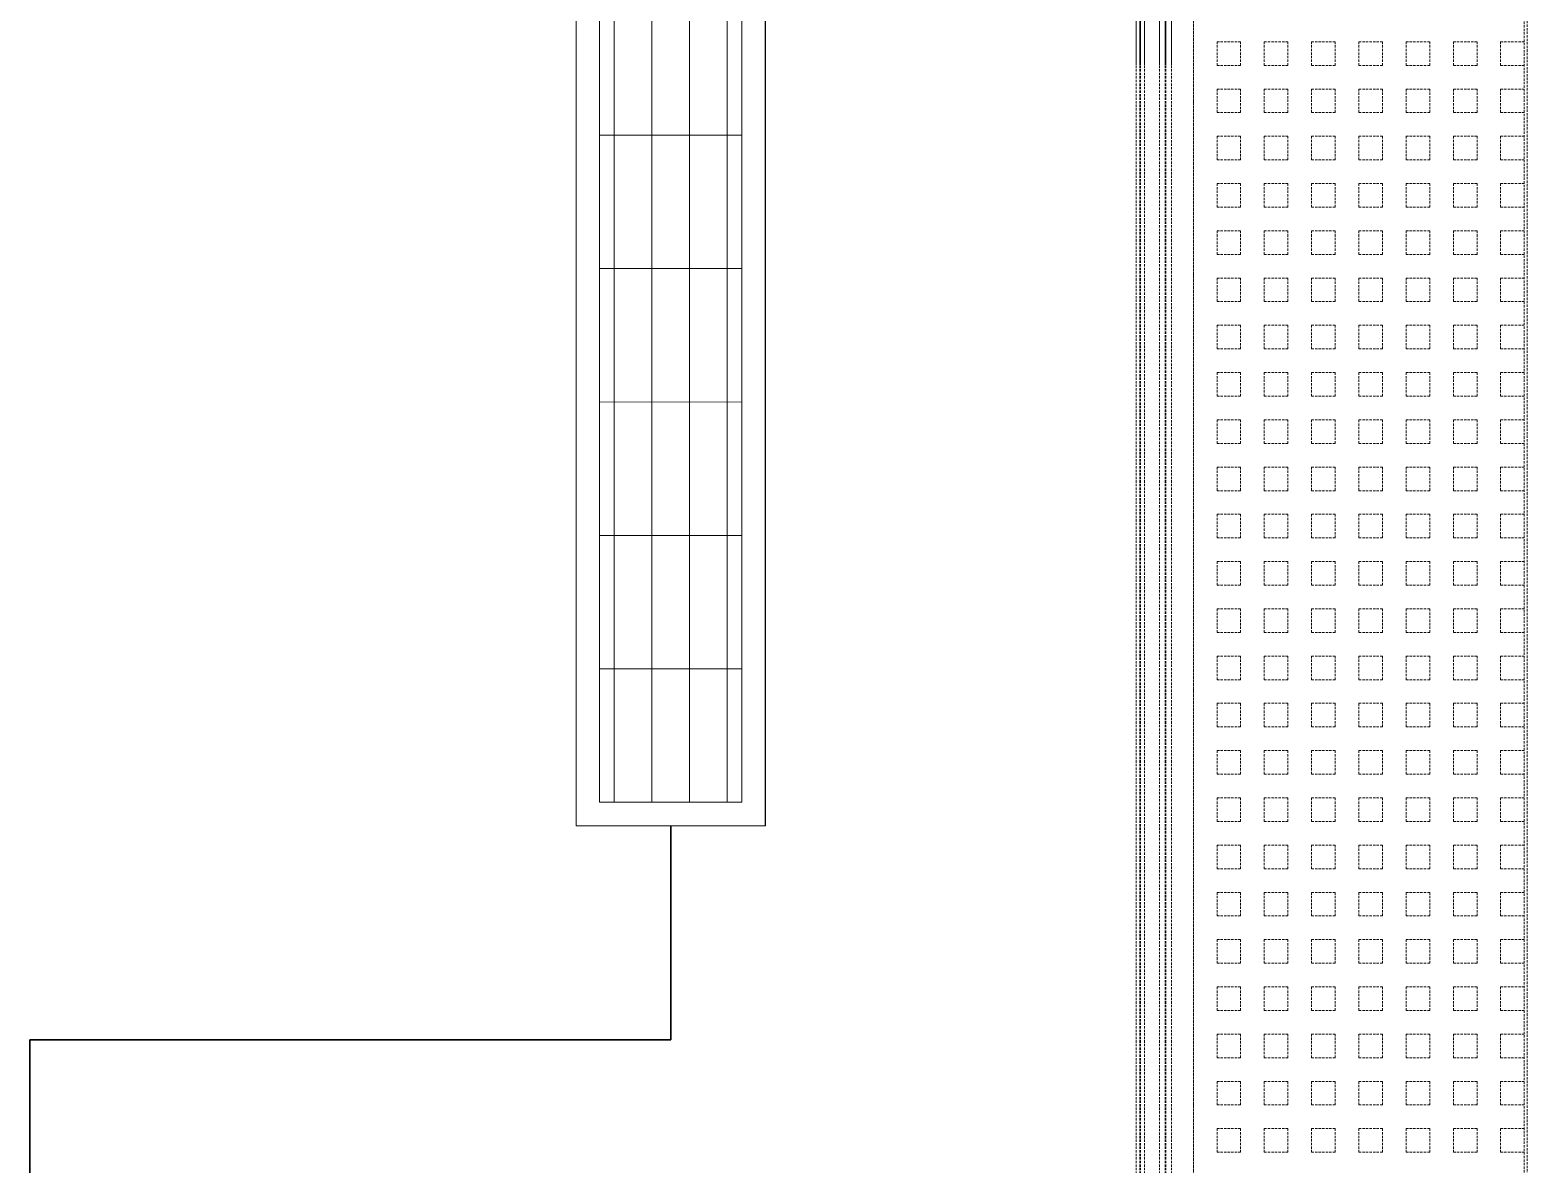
# Model space of a CAD drawing. Extents: x -1457 to 23780, y -2071 to 4205.
# Drawn here: x 4664.4 to 4822.8, y 428.8 to 548.8 of the extents above; entities that cross this region are included whole.
import ezdxf

# ---------------------------------------------------------------- set-up
doc = ezdxf.new("R2010")
doc.units = 0
doc.header["$MEASUREMENT"] = 0
doc.linetypes.add('HIDDEN', pattern=[0.375, 0.25, -0.125])
doc.layers.get('0').update_dxf_attribs({"color": 9, "lineweight": 9})
for name, color, linetype, lineweight in [('15', 9, 'Continuous', 9), ('E-KABLO', 7, 'Continuous', 30), ('M-TEFRIS2-015', 129, 'Continuous', 9), ('T-KONVEKTOR', 220, 'Continuous', 9)]:
    doc.layers.add(name, color=color, linetype=linetype, lineweight=lineweight)

# ---------------------------------------------------------------- blocks, each defined once
blk = doc.blocks.new('*U227')
at = {"layer": '15'}
for p, q in [((-1.47, -18.95), (-72.96, -18.95)), ((-1.47, -19.35), (-72.96, -19.35)), ((-1.47, -19.42), (-72.96, -19.42)), ((-1.47, -19.82), (-72.96, -19.82)), ((-1.47, -21.42), (-72.96, -21.42)), ((-1.47, -22.02), (-72.96, -22.02)), ((-1.47, -22.1), (-72.96, -22.1)), ((-1.47, -22.7), (-72.96, -22.7))]:
    blk.add_line(p, q, dxfattribs=at)
blk = doc.blocks.new('A$C4B7F52E3')
for p, q in [((250, 89.48), (0, 89.47)), ((250, 89.47), (0, 89.48)), ((0, 89.48), (0, 69.47)), ((250, 69.47), (250, 89.47)), ((0, 69.47), (250, 69.47))]:
    blk.add_line(p, q)
at = {"color": 252, "linetype": 'Continuous'}
for p, q in [((16.61, 71.95), (16.6, 86.99)), ((30.73, 71.95), (30.72, 86.99)), ((44.85, 71.95), (44.84, 86.99)), ((58.96, 71.95), (58.96, 86.99)), ((73.08, 71.95), (73.08, 86.99)), ((87.2, 71.95), (87.2, 86.99)), ((101.32, 71.95), (101.32, 86.99)), ((115.44, 71.95), (115.44, 86.99)), ((129.56, 71.95), (129.56, 86.99)), ((143.68, 71.95), (143.68, 86.98)), ((157.8, 71.95), (157.8, 86.98)), ((171.92, 71.94), (171.92, 86.98)), ((186.04, 71.94), (186.04, 86.98))]:
    blk.add_line(p, q, dxfattribs=at)
at = {"color": 252}
for p, q in [((191.48, 71.95), (200.19, 86.99)), ((199.29, 85.44), (2.49, 85.42)), ((203.55, 84.5), (203.55, 75.36)), ((207.52, 84.5), (207.52, 75.36)), ((211.5, 84.5), (211.5, 75.36)), ((215.48, 84.5), (215.48, 75.36)), ((219.45, 84.5), (219.45, 75.36)), ((223.43, 84.5), (223.43, 75.36)), ((242.21, 82.69), (197.7, 82.69)), ((242.21, 79.91), (242.21, 82.69)), ((196.99, 81.46), (2.49, 81.45)), ((194.68, 77.48), (2.49, 77.47)), ((227.1, 76.72), (194.25, 76.73)), ((192.38, 73.51), (2.49, 73.49))]:
    blk.add_line(p, q, dxfattribs=at)
blk.add_lwpolyline([(247.51, 86.99), (247.51, 71.95), (2.49, 71.95), (2.49, 86.99)], close=True)
for centre in [(230.28, 76.72), (242.21, 76.72)]:
    blk.add_circle(centre, 3.18, dxfattribs=at)

msp = doc.modelspace()

# ---------------------------------------------------------------- linework, layer by layer
at = {"layer": 'E-KABLO', "color": 6}
for p, q in [((4732.22, 464.54), (4732.22, 441.9)), ((4732.22, 441.9), (4664.44, 441.9)), ((4664.44, 441.9), (4664.44, 377.01))]:
    msp.add_line(p, q, dxfattribs=at)
at = {"layer": 'M-TEFRIS2-015', "linetype": 'HIDDEN', "lineweight": 0}
for p, q in [((4787.5, 320), (4787.5, 2034.62)), ((4787.5, 2034.32), (4787.5, 320)), ((4822.5, 285), (4822.5, 2034.32)), ((4822.79, 284.7), (4822.79, 2034.32)), ((4787.5, 547.5), (4787.5, 547.5)), ((4790, 547.5), (4792.5, 547.5)), ((4790, 545), (4790, 547.5)), ((4792.5, 545), (4792.5, 547.5)), ((4795, 547.5), (4797.5, 547.5)), ((4795, 545), (4795, 547.5)), ((4797.5, 545), (4797.5, 547.5)), ((4800, 547.5), (4802.5, 547.5)), ((4800, 545), (4800, 547.5)), ((4802.5, 545), (4802.5, 547.5)), ((4805, 547.5), (4807.5, 547.5)), ((4805, 545), (4805, 547.5)), ((4807.5, 545), (4807.5, 547.5)), ((4810, 547.5), (4812.5, 547.5)), ((4810, 545), (4810, 547.5)), ((4812.5, 545), (4812.5, 547.5)), ((4815, 547.5), (4817.5, 547.5)), ((4815, 545), (4815, 547.5)), ((4817.5, 545), (4817.5, 547.5)), ((4820, 547.5), (4822.5, 547.5)), ((4820, 545), (4820, 547.5)), ((4781.45, 386.47), (4781.45, 545.04)), ((4781.85, 386.47), (4781.85, 545.04)), ((4781.92, 386.47), (4781.92, 545.04)), ((4782.32, 386.47), (4782.32, 545.04)), ((4783.92, 386.47), (4783.92, 545.04)), ((4784.52, 386.47), (4784.52, 545.04)), ((4784.6, 386.47), (4784.6, 545.04)), ((4785.2, 386.47), (4785.2, 545.04)), ((4787.5, 545), (4787.5, 545)), ((4790, 545), (4792.5, 545)), ((4795, 545), (4797.5, 545)), ((4800, 545), (4802.5, 545)), ((4805, 545), (4807.5, 545)), ((4810, 545), (4812.5, 545)), ((4815, 545), (4817.5, 545)), ((4820, 545), (4822.5, 545)), ((4787.5, 542.5), (4787.5, 542.5)), ((4790, 542.5), (4792.5, 542.5)), ((4790, 540), (4790, 542.5)), ((4792.5, 540), (4792.5, 542.5)), ((4795, 542.5), (4797.5, 542.5)), ((4795, 540), (4795, 542.5)), ((4797.5, 540), (4797.5, 542.5)), ((4800, 542.5), (4802.5, 542.5)), ((4800, 540), (4800, 542.5)), ((4802.5, 540), (4802.5, 542.5)), ((4805, 542.5), (4807.5, 542.5)), ((4805, 540), (4805, 542.5)), ((4807.5, 540), (4807.5, 542.5)), ((4810, 542.5), (4812.5, 542.5)), ((4810, 540), (4810, 542.5)), ((4812.5, 540), (4812.5, 542.5)), ((4815, 542.5), (4817.5, 542.5)), ((4815, 540), (4815, 542.5)), ((4817.5, 540), (4817.5, 542.5)), ((4820, 542.5), (4822.5, 542.5)), ((4820, 540), (4820, 542.5)), ((4787.5, 540), (4787.5, 540)), ((4790, 540), (4792.5, 540)), ((4795, 540), (4797.5, 540)), ((4800, 540), (4802.5, 540)), ((4805, 540), (4807.5, 540)), ((4810, 540), (4812.5, 540)), ((4815, 540), (4817.5, 540)), ((4820, 540), (4822.5, 540)), ((4787.5, 537.5), (4787.5, 537.5)), ((4790, 537.5), (4792.5, 537.5)), ((4790, 535), (4790, 537.5)), ((4792.5, 535), (4792.5, 537.5)), ((4795, 537.5), (4797.5, 537.5)), ((4795, 535), (4795, 537.5)), ((4797.5, 535), (4797.5, 537.5)), ((4800, 537.5), (4802.5, 537.5)), ((4800, 535), (4800, 537.5)), ((4802.5, 535), (4802.5, 537.5)), ((4805, 537.5), (4807.5, 537.5)), ((4805, 535), (4805, 537.5)), ((4807.5, 535), (4807.5, 537.5)), ((4810, 537.5), (4812.5, 537.5)), ((4810, 535), (4810, 537.5)), ((4812.5, 535), (4812.5, 537.5)), ((4815, 537.5), (4817.5, 537.5)), ((4815, 535), (4815, 537.5)), ((4817.5, 535), (4817.5, 537.5)), ((4820, 537.5), (4822.5, 537.5)), ((4820, 535), (4820, 537.5)), ((4787.5, 535), (4787.5, 535)), ((4790, 535), (4792.5, 535)), ((4795, 535), (4797.5, 535)), ((4800, 535), (4802.5, 535)), ((4805, 535), (4807.5, 535)), ((4810, 535), (4812.5, 535)), ((4815, 535), (4817.5, 535)), ((4820, 535), (4822.5, 535)), ((4787.5, 532.5), (4787.5, 532.5)), ((4790, 532.5), (4792.5, 532.5)), ((4790, 530), (4790, 532.5)), ((4792.5, 530), (4792.5, 532.5)), ((4795, 532.5), (4797.5, 532.5)), ((4795, 530), (4795, 532.5)), ((4797.5, 530), (4797.5, 532.5)), ((4800, 532.5), (4802.5, 532.5)), ((4800, 530), (4800, 532.5)), ((4802.5, 530), (4802.5, 532.5)), ((4805, 532.5), (4807.5, 532.5)), ((4805, 530), (4805, 532.5)), ((4807.5, 530), (4807.5, 532.5)), ((4810, 532.5), (4812.5, 532.5)), ((4810, 530), (4810, 532.5)), ((4812.5, 530), (4812.5, 532.5)), ((4815, 532.5), (4817.5, 532.5)), ((4815, 530), (4815, 532.5)), ((4817.5, 530), (4817.5, 532.5)), ((4820, 532.5), (4822.5, 532.5)), ((4820, 530), (4820, 532.5)), ((4787.5, 530), (4787.5, 530)), ((4790, 530), (4792.5, 530)), ((4795, 530), (4797.5, 530)), ((4800, 530), (4802.5, 530)), ((4805, 530), (4807.5, 530)), ((4810, 530), (4812.5, 530)), ((4815, 530), (4817.5, 530)), ((4820, 530), (4822.5, 530)), ((4787.5, 527.5), (4787.5, 527.5)), ((4790, 527.5), (4792.5, 527.5)), ((4790, 525), (4790, 527.5)), ((4792.5, 525), (4792.5, 527.5)), ((4795, 527.5), (4797.5, 527.5)), ((4795, 525), (4795, 527.5)), ((4797.5, 525), (4797.5, 527.5)), ((4800, 527.5), (4802.5, 527.5)), ((4800, 525), (4800, 527.5)), ((4802.5, 525), (4802.5, 527.5)), ((4805, 527.5), (4807.5, 527.5)), ((4805, 525), (4805, 527.5)), ((4807.5, 525), (4807.5, 527.5)), ((4810, 527.5), (4812.5, 527.5)), ((4810, 525), (4810, 527.5)), ((4812.5, 525), (4812.5, 527.5)), ((4815, 527.5), (4817.5, 527.5)), ((4815, 525), (4815, 527.5)), ((4817.5, 525), (4817.5, 527.5)), ((4820, 527.5), (4822.5, 527.5)), ((4820, 525), (4820, 527.5)), ((4787.5, 525), (4787.5, 525)), ((4790, 525), (4792.5, 525)), ((4795, 525), (4797.5, 525)), ((4800, 525), (4802.5, 525)), ((4805, 525), (4807.5, 525)), ((4810, 525), (4812.5, 525)), ((4815, 525), (4817.5, 525)), ((4820, 525), (4822.5, 525)), ((4787.5, 522.5), (4787.5, 522.5)), ((4790, 522.5), (4792.5, 522.5)), ((4790, 520), (4790, 522.5)), ((4792.5, 520), (4792.5, 522.5)), ((4795, 522.5), (4797.5, 522.5)), ((4795, 520), (4795, 522.5)), ((4797.5, 520), (4797.5, 522.5)), ((4800, 522.5), (4802.5, 522.5)), ((4800, 520), (4800, 522.5)), ((4802.5, 520), (4802.5, 522.5)), ((4805, 522.5), (4807.5, 522.5)), ((4805, 520), (4805, 522.5)), ((4807.5, 520), (4807.5, 522.5)), ((4810, 522.5), (4812.5, 522.5)), ((4810, 520), (4810, 522.5)), ((4812.5, 520), (4812.5, 522.5)), ((4815, 522.5), (4817.5, 522.5)), ((4815, 520), (4815, 522.5)), ((4817.5, 520), (4817.5, 522.5)), ((4820, 522.5), (4822.5, 522.5)), ((4820, 520), (4820, 522.5)), ((4787.5, 520), (4787.5, 520)), ((4790, 520), (4792.5, 520)), ((4795, 520), (4797.5, 520)), ((4800, 520), (4802.5, 520)), ((4805, 520), (4807.5, 520)), ((4810, 520), (4812.5, 520)), ((4815, 520), (4817.5, 520)), ((4820, 520), (4822.5, 520)), ((4787.5, 517.5), (4787.5, 517.5)), ((4790, 517.5), (4792.5, 517.5)), ((4790, 515), (4790, 517.5)), ((4792.5, 515), (4792.5, 517.5)), ((4795, 517.5), (4797.5, 517.5)), ((4795, 515), (4795, 517.5)), ((4797.5, 515), (4797.5, 517.5)), ((4800, 517.5), (4802.5, 517.5)), ((4800, 515), (4800, 517.5)), ((4802.5, 515), (4802.5, 517.5)), ((4805, 517.5), (4807.5, 517.5)), ((4805, 515), (4805, 517.5)), ((4807.5, 515), (4807.5, 517.5)), ((4810, 517.5), (4812.5, 517.5)), ((4810, 515), (4810, 517.5)), ((4812.5, 515), (4812.5, 517.5)), ((4815, 517.5), (4817.5, 517.5)), ((4815, 515), (4815, 517.5)), ((4817.5, 515), (4817.5, 517.5)), ((4820, 517.5), (4822.5, 517.5)), ((4820, 515), (4820, 517.5)), ((4787.5, 515), (4787.5, 515)), ((4790, 515), (4792.5, 515)), ((4795, 515), (4797.5, 515)), ((4800, 515), (4802.5, 515)), ((4805, 515), (4807.5, 515)), ((4810, 515), (4812.5, 515)), ((4815, 515), (4817.5, 515)), ((4820, 515), (4822.5, 515)), ((4787.5, 512.5), (4787.5, 512.5)), ((4790, 512.5), (4792.5, 512.5)), ((4790, 510), (4790, 512.5)), ((4792.5, 510), (4792.5, 512.5)), ((4795, 512.5), (4797.5, 512.5)), ((4795, 510), (4795, 512.5)), ((4797.5, 510), (4797.5, 512.5)), ((4800, 512.5), (4802.5, 512.5)), ((4800, 510), (4800, 512.5)), ((4802.5, 510), (4802.5, 512.5)), ((4805, 512.5), (4807.5, 512.5)), ((4805, 510), (4805, 512.5)), ((4807.5, 510), (4807.5, 512.5)), ((4810, 512.5), (4812.5, 512.5)), ((4810, 510), (4810, 512.5)), ((4812.5, 510), (4812.5, 512.5)), ((4815, 512.5), (4817.5, 512.5)), ((4815, 510), (4815, 512.5)), ((4817.5, 510), (4817.5, 512.5)), ((4820, 512.5), (4822.5, 512.5)), ((4820, 510), (4820, 512.5)), ((4787.5, 510), (4787.5, 510)), ((4790, 510), (4792.5, 510)), ((4795, 510), (4797.5, 510)), ((4800, 510), (4802.5, 510)), ((4805, 510), (4807.5, 510)), ((4810, 510), (4812.5, 510)), ((4815, 510), (4817.5, 510)), ((4820, 510), (4822.5, 510)), ((4787.5, 507.5), (4787.5, 507.5)), ((4790, 507.5), (4792.5, 507.5)), ((4790, 505), (4790, 507.5)), ((4792.5, 505), (4792.5, 507.5)), ((4795, 507.5), (4797.5, 507.5)), ((4795, 505), (4795, 507.5)), ((4797.5, 505), (4797.5, 507.5)), ((4800, 507.5), (4802.5, 507.5)), ((4800, 505), (4800, 507.5)), ((4802.5, 505), (4802.5, 507.5)), ((4805, 507.5), (4807.5, 507.5)), ((4805, 505), (4805, 507.5)), ((4807.5, 505), (4807.5, 507.5)), ((4810, 507.5), (4812.5, 507.5)), ((4810, 505), (4810, 507.5)), ((4812.5, 505), (4812.5, 507.5)), ((4815, 507.5), (4817.5, 507.5)), ((4815, 505), (4815, 507.5)), ((4817.5, 505), (4817.5, 507.5)), ((4820, 507.5), (4822.5, 507.5)), ((4820, 505), (4820, 507.5)), ((4787.5, 505), (4787.5, 505)), ((4790, 505), (4792.5, 505)), ((4795, 505), (4797.5, 505)), ((4800, 505), (4802.5, 505)), ((4805, 505), (4807.5, 505)), ((4810, 505), (4812.5, 505)), ((4815, 505), (4817.5, 505)), ((4820, 505), (4822.5, 505)), ((4787.5, 502.5), (4787.5, 502.5)), ((4790, 502.5), (4792.5, 502.5)), ((4790, 500), (4790, 502.5)), ((4792.5, 500), (4792.5, 502.5)), ((4795, 502.5), (4797.5, 502.5)), ((4795, 500), (4795, 502.5)), ((4797.5, 500), (4797.5, 502.5)), ((4800, 502.5), (4802.5, 502.5)), ((4800, 500), (4800, 502.5)), ((4802.5, 500), (4802.5, 502.5)), ((4805, 502.5), (4807.5, 502.5)), ((4805, 500), (4805, 502.5)), ((4807.5, 500), (4807.5, 502.5)), ((4810, 502.5), (4812.5, 502.5)), ((4810, 500), (4810, 502.5)), ((4812.5, 500), (4812.5, 502.5)), ((4815, 502.5), (4817.5, 502.5)), ((4815, 500), (4815, 502.5)), ((4817.5, 500), (4817.5, 502.5)), ((4820, 502.5), (4822.5, 502.5)), ((4820, 500), (4820, 502.5)), ((4787.5, 500), (4787.5, 500)), ((4790, 500), (4792.5, 500)), ((4795, 500), (4797.5, 500)), ((4800, 500), (4802.5, 500)), ((4805, 500), (4807.5, 500)), ((4810, 500), (4812.5, 500)), ((4815, 500), (4817.5, 500)), ((4820, 500), (4822.5, 500)), ((4787.5, 497.5), (4787.5, 497.5)), ((4790, 497.5), (4792.5, 497.5)), ((4790, 495), (4790, 497.5)), ((4792.5, 495), (4792.5, 497.5)), ((4795, 497.5), (4797.5, 497.5)), ((4795, 495), (4795, 497.5)), ((4797.5, 495), (4797.5, 497.5)), ((4800, 497.5), (4802.5, 497.5)), ((4800, 495), (4800, 497.5)), ((4802.5, 495), (4802.5, 497.5)), ((4805, 497.5), (4807.5, 497.5)), ((4805, 495), (4805, 497.5)), ((4807.5, 495), (4807.5, 497.5)), ((4810, 497.5), (4812.5, 497.5)), ((4810, 495), (4810, 497.5)), ((4812.5, 495), (4812.5, 497.5)), ((4815, 497.5), (4817.5, 497.5)), ((4815, 495), (4815, 497.5)), ((4817.5, 495), (4817.5, 497.5)), ((4820, 497.5), (4822.5, 497.5)), ((4820, 495), (4820, 497.5)), ((4787.5, 495), (4787.5, 495)), ((4790, 495), (4792.5, 495)), ((4795, 495), (4797.5, 495)), ((4800, 495), (4802.5, 495)), ((4805, 495), (4807.5, 495)), ((4810, 495), (4812.5, 495)), ((4815, 495), (4817.5, 495)), ((4820, 495), (4822.5, 495)), ((4787.5, 492.5), (4787.5, 492.5)), ((4790, 492.5), (4792.5, 492.5)), ((4790, 490), (4790, 492.5)), ((4792.5, 490), (4792.5, 492.5)), ((4795, 492.5), (4797.5, 492.5)), ((4795, 490), (4795, 492.5)), ((4797.5, 490), (4797.5, 492.5)), ((4800, 492.5), (4802.5, 492.5)), ((4800, 490), (4800, 492.5)), ((4802.5, 490), (4802.5, 492.5)), ((4805, 492.5), (4807.5, 492.5)), ((4805, 490), (4805, 492.5)), ((4807.5, 490), (4807.5, 492.5)), ((4810, 492.5), (4812.5, 492.5)), ((4810, 490), (4810, 492.5)), ((4812.5, 490), (4812.5, 492.5)), ((4815, 492.5), (4817.5, 492.5)), ((4815, 490), (4815, 492.5)), ((4817.5, 490), (4817.5, 492.5)), ((4820, 492.5), (4822.5, 492.5)), ((4820, 490), (4820, 492.5)), ((4787.5, 490), (4787.5, 490)), ((4790, 490), (4792.5, 490)), ((4795, 490), (4797.5, 490)), ((4800, 490), (4802.5, 490)), ((4805, 490), (4807.5, 490)), ((4810, 490), (4812.5, 490)), ((4815, 490), (4817.5, 490)), ((4820, 490), (4822.5, 490)), ((4787.5, 487.5), (4787.5, 487.5)), ((4790, 487.5), (4792.5, 487.5)), ((4790, 485), (4790, 487.5)), ((4792.5, 485), (4792.5, 487.5)), ((4795, 487.5), (4797.5, 487.5)), ((4795, 485), (4795, 487.5)), ((4797.5, 485), (4797.5, 487.5)), ((4800, 487.5), (4802.5, 487.5)), ((4800, 485), (4800, 487.5)), ((4802.5, 485), (4802.5, 487.5)), ((4805, 487.5), (4807.5, 487.5)), ((4805, 485), (4805, 487.5)), ((4807.5, 485), (4807.5, 487.5)), ((4810, 487.5), (4812.5, 487.5)), ((4810, 485), (4810, 487.5)), ((4812.5, 485), (4812.5, 487.5)), ((4815, 487.5), (4817.5, 487.5)), ((4815, 485), (4815, 487.5)), ((4817.5, 485), (4817.5, 487.5)), ((4820, 487.5), (4822.5, 487.5)), ((4820, 485), (4820, 487.5)), ((4787.5, 485), (4787.5, 485)), ((4790, 485), (4792.5, 485)), ((4795, 485), (4797.5, 485)), ((4800, 485), (4802.5, 485)), ((4805, 485), (4807.5, 485)), ((4810, 485), (4812.5, 485)), ((4815, 485), (4817.5, 485)), ((4820, 485), (4822.5, 485)), ((4787.5, 482.5), (4787.5, 482.5)), ((4790, 482.5), (4792.5, 482.5)), ((4790, 480), (4790, 482.5)), ((4792.5, 480), (4792.5, 482.5)), ((4795, 482.5), (4797.5, 482.5)), ((4795, 480), (4795, 482.5)), ((4797.5, 480), (4797.5, 482.5)), ((4800, 482.5), (4802.5, 482.5)), ((4800, 480), (4800, 482.5)), ((4802.5, 480), (4802.5, 482.5)), ((4805, 482.5), (4807.5, 482.5)), ((4805, 480), (4805, 482.5)), ((4807.5, 480), (4807.5, 482.5)), ((4810, 482.5), (4812.5, 482.5)), ((4810, 480), (4810, 482.5)), ((4812.5, 480), (4812.5, 482.5)), ((4815, 482.5), (4817.5, 482.5)), ((4815, 480), (4815, 482.5)), ((4817.5, 480), (4817.5, 482.5)), ((4820, 482.5), (4822.5, 482.5)), ((4820, 480), (4820, 482.5)), ((4787.5, 480), (4787.5, 480)), ((4790, 480), (4792.5, 480)), ((4795, 480), (4797.5, 480)), ((4800, 480), (4802.5, 480)), ((4805, 480), (4807.5, 480)), ((4810, 480), (4812.5, 480)), ((4815, 480), (4817.5, 480)), ((4820, 480), (4822.5, 480)), ((4787.5, 477.5), (4787.5, 477.5)), ((4790, 477.5), (4792.5, 477.5)), ((4790, 475), (4790, 477.5)), ((4792.5, 475), (4792.5, 477.5)), ((4795, 477.5), (4797.5, 477.5)), ((4795, 475), (4795, 477.5)), ((4797.5, 475), (4797.5, 477.5)), ((4800, 477.5), (4802.5, 477.5)), ((4800, 475), (4800, 477.5)), ((4802.5, 475), (4802.5, 477.5)), ((4805, 477.5), (4807.5, 477.5)), ((4805, 475), (4805, 477.5)), ((4807.5, 475), (4807.5, 477.5)), ((4810, 477.5), (4812.5, 477.5)), ((4810, 475), (4810, 477.5)), ((4812.5, 475), (4812.5, 477.5)), ((4815, 477.5), (4817.5, 477.5)), ((4815, 475), (4815, 477.5)), ((4817.5, 475), (4817.5, 477.5)), ((4820, 477.5), (4822.5, 477.5)), ((4820, 475), (4820, 477.5)), ((4787.5, 475), (4787.5, 475)), ((4790, 475), (4792.5, 475)), ((4795, 475), (4797.5, 475)), ((4800, 475), (4802.5, 475)), ((4805, 475), (4807.5, 475)), ((4810, 475), (4812.5, 475)), ((4815, 475), (4817.5, 475)), ((4820, 475), (4822.5, 475)), ((4787.5, 472.5), (4787.5, 472.5)), ((4790, 472.5), (4792.5, 472.5)), ((4790, 470), (4790, 472.5)), ((4792.5, 470), (4792.5, 472.5)), ((4795, 472.5), (4797.5, 472.5)), ((4795, 470), (4795, 472.5)), ((4797.5, 470), (4797.5, 472.5)), ((4800, 472.5), (4802.5, 472.5)), ((4800, 470), (4800, 472.5)), ((4802.5, 470), (4802.5, 472.5)), ((4805, 472.5), (4807.5, 472.5)), ((4805, 470), (4805, 472.5)), ((4807.5, 470), (4807.5, 472.5)), ((4810, 472.5), (4812.5, 472.5)), ((4810, 470), (4810, 472.5)), ((4812.5, 470), (4812.5, 472.5)), ((4815, 472.5), (4817.5, 472.5)), ((4815, 470), (4815, 472.5)), ((4817.5, 470), (4817.5, 472.5)), ((4820, 472.5), (4822.5, 472.5)), ((4820, 470), (4820, 472.5)), ((4787.5, 470), (4787.5, 470)), ((4790, 470), (4792.5, 470)), ((4795, 470), (4797.5, 470)), ((4800, 470), (4802.5, 470)), ((4805, 470), (4807.5, 470)), ((4810, 470), (4812.5, 470)), ((4815, 470), (4817.5, 470)), ((4820, 470), (4822.5, 470)), ((4787.5, 467.5), (4787.5, 467.5)), ((4790, 467.5), (4792.5, 467.5)), ((4790, 465), (4790, 467.5)), ((4792.5, 465), (4792.5, 467.5)), ((4795, 467.5), (4797.5, 467.5)), ((4795, 465), (4795, 467.5)), ((4797.5, 465), (4797.5, 467.5)), ((4800, 467.5), (4802.5, 467.5)), ((4800, 465), (4800, 467.5)), ((4802.5, 465), (4802.5, 467.5)), ((4805, 467.5), (4807.5, 467.5)), ((4805, 465), (4805, 467.5)), ((4807.5, 465), (4807.5, 467.5)), ((4810, 467.5), (4812.5, 467.5)), ((4810, 465), (4810, 467.5)), ((4812.5, 465), (4812.5, 467.5)), ((4815, 467.5), (4817.5, 467.5)), ((4815, 465), (4815, 467.5)), ((4817.5, 465), (4817.5, 467.5)), ((4820, 467.5), (4822.5, 467.5)), ((4820, 465), (4820, 467.5)), ((4787.5, 465), (4787.5, 465)), ((4790, 465), (4792.5, 465)), ((4795, 465), (4797.5, 465)), ((4800, 465), (4802.5, 465)), ((4805, 465), (4807.5, 465)), ((4810, 465), (4812.5, 465)), ((4815, 465), (4817.5, 465)), ((4820, 465), (4822.5, 465)), ((4787.5, 462.5), (4787.5, 462.5)), ((4790, 462.5), (4792.5, 462.5)), ((4790, 460), (4790, 462.5)), ((4792.5, 460), (4792.5, 462.5)), ((4795, 462.5), (4797.5, 462.5)), ((4795, 460), (4795, 462.5)), ((4797.5, 460), (4797.5, 462.5)), ((4800, 462.5), (4802.5, 462.5)), ((4800, 460), (4800, 462.5)), ((4802.5, 460), (4802.5, 462.5)), ((4805, 462.5), (4807.5, 462.5)), ((4805, 460), (4805, 462.5)), ((4807.5, 460), (4807.5, 462.5)), ((4810, 462.5), (4812.5, 462.5)), ((4810, 460), (4810, 462.5)), ((4812.5, 460), (4812.5, 462.5)), ((4815, 462.5), (4817.5, 462.5)), ((4815, 460), (4815, 462.5)), ((4817.5, 460), (4817.5, 462.5)), ((4820, 462.5), (4822.5, 462.5)), ((4820, 460), (4820, 462.5)), ((4787.5, 460), (4787.5, 460)), ((4790, 460), (4792.5, 460)), ((4795, 460), (4797.5, 460)), ((4800, 460), (4802.5, 460)), ((4805, 460), (4807.5, 460)), ((4810, 460), (4812.5, 460)), ((4815, 460), (4817.5, 460)), ((4820, 460), (4822.5, 460)), ((4787.5, 457.5), (4787.5, 457.5)), ((4790, 457.5), (4792.5, 457.5)), ((4790, 455), (4790, 457.5)), ((4792.5, 455), (4792.5, 457.5)), ((4795, 457.5), (4797.5, 457.5)), ((4795, 455), (4795, 457.5)), ((4797.5, 455), (4797.5, 457.5)), ((4800, 457.5), (4802.5, 457.5)), ((4800, 455), (4800, 457.5)), ((4802.5, 455), (4802.5, 457.5)), ((4805, 457.5), (4807.5, 457.5)), ((4805, 455), (4805, 457.5)), ((4807.5, 455), (4807.5, 457.5)), ((4810, 457.5), (4812.5, 457.5)), ((4810, 455), (4810, 457.5)), ((4812.5, 455), (4812.5, 457.5)), ((4815, 457.5), (4817.5, 457.5)), ((4815, 455), (4815, 457.5)), ((4817.5, 455), (4817.5, 457.5)), ((4820, 457.5), (4822.5, 457.5)), ((4820, 455), (4820, 457.5)), ((4787.5, 455), (4787.5, 455)), ((4790, 455), (4792.5, 455)), ((4795, 455), (4797.5, 455)), ((4800, 455), (4802.5, 455)), ((4805, 455), (4807.5, 455)), ((4810, 455), (4812.5, 455)), ((4815, 455), (4817.5, 455)), ((4820, 455), (4822.5, 455)), ((4787.5, 452.5), (4787.5, 452.5)), ((4790, 452.5), (4792.5, 452.5)), ((4790, 450), (4790, 452.5)), ((4792.5, 450), (4792.5, 452.5)), ((4795, 452.5), (4797.5, 452.5)), ((4795, 450), (4795, 452.5)), ((4797.5, 450), (4797.5, 452.5)), ((4800, 452.5), (4802.5, 452.5)), ((4800, 450), (4800, 452.5)), ((4802.5, 450), (4802.5, 452.5)), ((4805, 452.5), (4807.5, 452.5)), ((4805, 450), (4805, 452.5)), ((4807.5, 450), (4807.5, 452.5)), ((4810, 452.5), (4812.5, 452.5)), ((4810, 450), (4810, 452.5)), ((4812.5, 450), (4812.5, 452.5)), ((4815, 452.5), (4817.5, 452.5)), ((4815, 450), (4815, 452.5)), ((4817.5, 450), (4817.5, 452.5)), ((4820, 452.5), (4822.5, 452.5)), ((4820, 450), (4820, 452.5)), ((4787.5, 450), (4787.5, 450)), ((4790, 450), (4792.5, 450)), ((4795, 450), (4797.5, 450)), ((4800, 450), (4802.5, 450)), ((4805, 450), (4807.5, 450)), ((4810, 450), (4812.5, 450)), ((4815, 450), (4817.5, 450)), ((4820, 450), (4822.5, 450)), ((4787.5, 447.5), (4787.5, 447.5)), ((4790, 447.5), (4792.5, 447.5)), ((4790, 445), (4790, 447.5)), ((4792.5, 445), (4792.5, 447.5)), ((4795, 447.5), (4797.5, 447.5)), ((4795, 445), (4795, 447.5)), ((4797.5, 445), (4797.5, 447.5)), ((4800, 447.5), (4802.5, 447.5)), ((4800, 445), (4800, 447.5)), ((4802.5, 445), (4802.5, 447.5)), ((4805, 447.5), (4807.5, 447.5)), ((4805, 445), (4805, 447.5)), ((4807.5, 445), (4807.5, 447.5)), ((4810, 447.5), (4812.5, 447.5)), ((4810, 445), (4810, 447.5)), ((4812.5, 445), (4812.5, 447.5)), ((4815, 447.5), (4817.5, 447.5)), ((4815, 445), (4815, 447.5)), ((4817.5, 445), (4817.5, 447.5)), ((4820, 447.5), (4822.5, 447.5)), ((4820, 445), (4820, 447.5)), ((4787.5, 445), (4787.5, 445)), ((4790, 445), (4792.5, 445)), ((4795, 445), (4797.5, 445)), ((4800, 445), (4802.5, 445)), ((4805, 445), (4807.5, 445)), ((4810, 445), (4812.5, 445)), ((4815, 445), (4817.5, 445)), ((4820, 445), (4822.5, 445)), ((4787.5, 442.5), (4787.5, 442.5)), ((4790, 442.5), (4792.5, 442.5)), ((4790, 440), (4790, 442.5)), ((4792.5, 440), (4792.5, 442.5)), ((4795, 442.5), (4797.5, 442.5)), ((4795, 440), (4795, 442.5)), ((4797.5, 440), (4797.5, 442.5)), ((4800, 442.5), (4802.5, 442.5)), ((4800, 440), (4800, 442.5)), ((4802.5, 440), (4802.5, 442.5)), ((4805, 442.5), (4807.5, 442.5)), ((4805, 440), (4805, 442.5)), ((4807.5, 440), (4807.5, 442.5)), ((4810, 442.5), (4812.5, 442.5)), ((4810, 440), (4810, 442.5)), ((4812.5, 440), (4812.5, 442.5)), ((4815, 442.5), (4817.5, 442.5)), ((4815, 440), (4815, 442.5)), ((4817.5, 440), (4817.5, 442.5)), ((4820, 442.5), (4822.5, 442.5)), ((4820, 440), (4820, 442.5)), ((4787.5, 440), (4787.5, 440)), ((4790, 440), (4792.5, 440)), ((4795, 440), (4797.5, 440)), ((4800, 440), (4802.5, 440)), ((4805, 440), (4807.5, 440)), ((4810, 440), (4812.5, 440)), ((4815, 440), (4817.5, 440)), ((4820, 440), (4822.5, 440)), ((4787.5, 437.5), (4787.5, 437.5)), ((4790, 437.5), (4792.5, 437.5)), ((4790, 435), (4790, 437.5)), ((4792.5, 435), (4792.5, 437.5)), ((4795, 437.5), (4797.5, 437.5)), ((4795, 435), (4795, 437.5)), ((4797.5, 435), (4797.5, 437.5)), ((4800, 437.5), (4802.5, 437.5)), ((4800, 435), (4800, 437.5)), ((4802.5, 435), (4802.5, 437.5)), ((4805, 437.5), (4807.5, 437.5)), ((4805, 435), (4805, 437.5)), ((4807.5, 435), (4807.5, 437.5)), ((4810, 437.5), (4812.5, 437.5)), ((4810, 435), (4810, 437.5)), ((4812.5, 435), (4812.5, 437.5)), ((4815, 437.5), (4817.5, 437.5)), ((4815, 435), (4815, 437.5)), ((4817.5, 435), (4817.5, 437.5)), ((4820, 437.5), (4822.5, 437.5)), ((4820, 435), (4820, 437.5)), ((4787.5, 435), (4787.5, 435)), ((4790, 435), (4792.5, 435)), ((4795, 435), (4797.5, 435)), ((4800, 435), (4802.5, 435)), ((4805, 435), (4807.5, 435)), ((4810, 435), (4812.5, 435)), ((4815, 435), (4817.5, 435)), ((4820, 435), (4822.5, 435)), ((4787.5, 432.5), (4787.5, 432.5)), ((4790, 432.5), (4792.5, 432.5)), ((4790, 430), (4790, 432.5)), ((4792.5, 430), (4792.5, 432.5)), ((4795, 432.5), (4797.5, 432.5)), ((4795, 430), (4795, 432.5)), ((4797.5, 430), (4797.5, 432.5)), ((4800, 432.5), (4802.5, 432.5)), ((4800, 430), (4800, 432.5)), ((4802.5, 430), (4802.5, 432.5)), ((4805, 432.5), (4807.5, 432.5)), ((4805, 430), (4805, 432.5)), ((4807.5, 430), (4807.5, 432.5)), ((4810, 432.5), (4812.5, 432.5)), ((4810, 430), (4810, 432.5)), ((4812.5, 430), (4812.5, 432.5)), ((4815, 432.5), (4817.5, 432.5)), ((4815, 430), (4815, 432.5)), ((4817.5, 430), (4817.5, 432.5)), ((4820, 432.5), (4822.5, 432.5)), ((4820, 430), (4820, 432.5)), ((4787.5, 430), (4787.5, 430)), ((4790, 430), (4792.5, 430)), ((4795, 430), (4797.5, 430)), ((4800, 430), (4802.5, 430)), ((4805, 430), (4807.5, 430)), ((4810, 430), (4812.5, 430)), ((4815, 430), (4817.5, 430)), ((4820, 430), (4822.5, 430))]:
    msp.add_line(p, q, dxfattribs=at)

# ---------------------------------------------------------------- block references
at = {"layer": 'M-TEFRIS2-015', "linetype": 'HIDDEN', "lineweight": 0, "rotation": 90}
msp.add_blockref('*U227', (4762.5, 618), dxfattribs=at)
at = {"layer": 'T-KONVEKTOR', "xscale": -1, "rotation": 270}
msp.add_blockref('A$C4B7F52E3', (4652.75, 464.54), dxfattribs=at)

doc.saveas('drawing.dxf')
